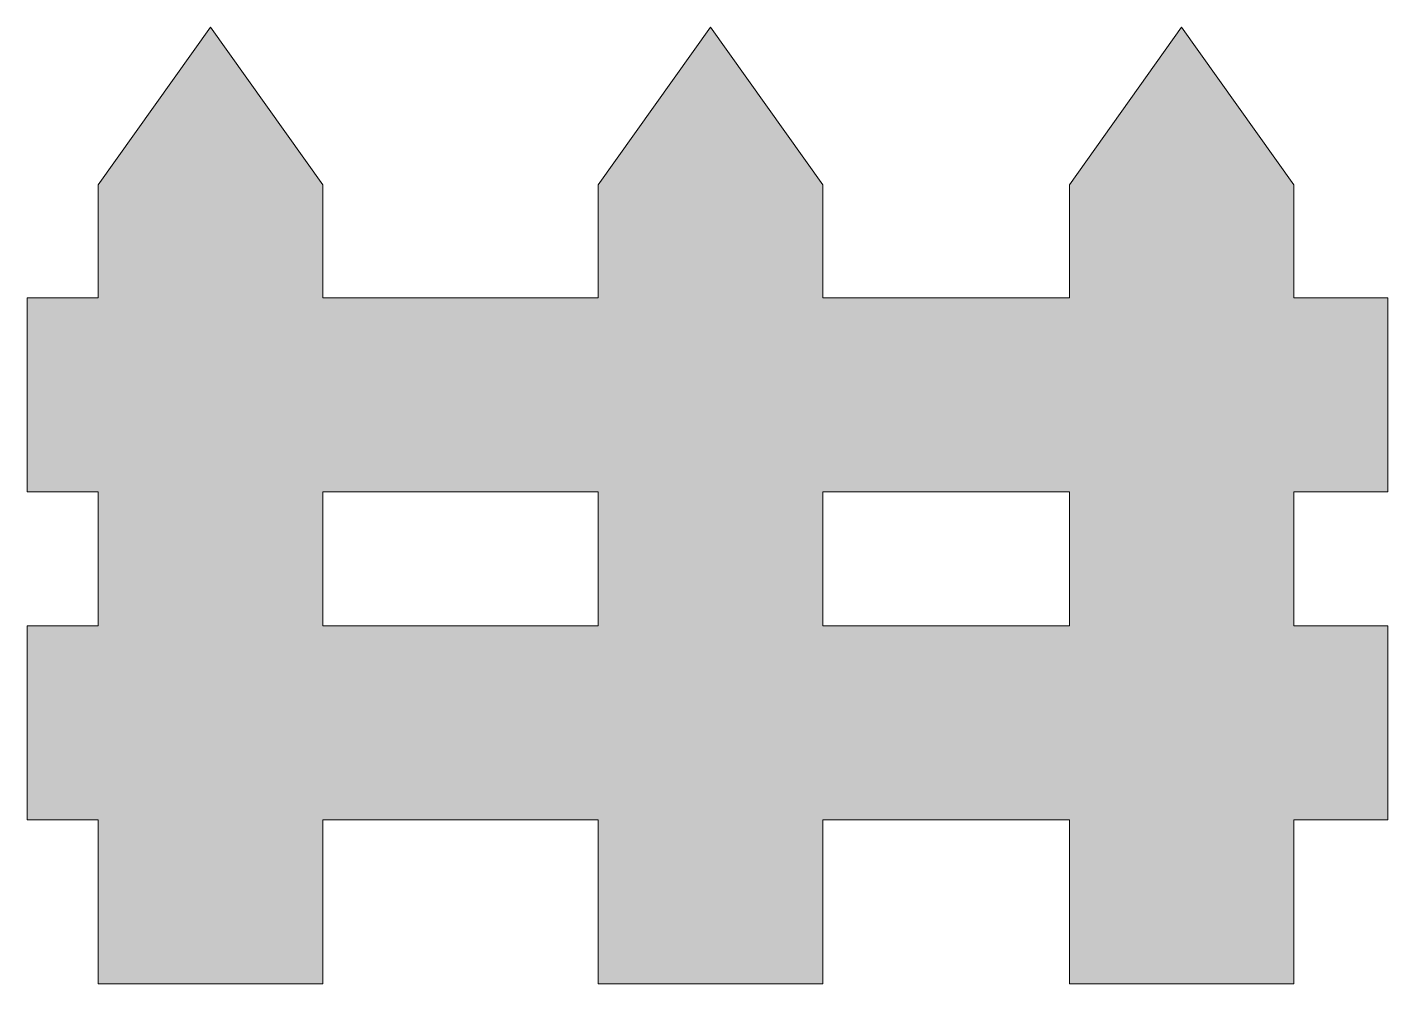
# Model space of a CAD drawing. Header units: inches. Extents: x 0 to 102, y 0 to 71.
import ezdxf

# ---------------------------------------------------------------- set-up
doc = ezdxf.new("R2010")
doc.units = ezdxf.units.IN
doc.header["$MEASUREMENT"] = 0
doc.layers.add('Layer 1', color=7, linetype='Continuous')

msp = doc.modelspace()

# ---------------------------------------------------------------- hatches: boundary and pattern name
at = {"layer": 'Layer 1', "true_color": 0x8bc53f}
h = msp.add_hatch(color=83, dxfattribs=at)
h.dxf.hatch_style = 2
h.paths.add_polyline_path([(101.6, 51.21), (94.58, 51.21), (94.58, 59.64), (86.2, 71.4), (77.82, 59.64), (77.82, 51.21), (59.4, 51.21), (59.4, 59.64), (51.02, 71.4), (42.64, 59.64), (42.64, 51.21), (22.07, 51.21), (22.07, 59.64), (13.69, 71.4), (5.31, 59.64), (5.31, 51.21), (0, 51.21), (0, 36.73), (5.31, 36.73), (5.31, 26.72), (0, 26.72), (0, 12.24), (5.31, 12.24), (5.31, 0), (22.07, 0), (22.07, 12.24), (42.64, 12.24), (42.64, 0), (59.4, 0), (59.4, 12.24), (77.82, 12.24), (77.82, 0), (94.58, 0), (94.58, 12.24), (101.6, 12.24), (101.6, 26.72), (94.58, 26.72), (94.58, 36.73), (101.6, 36.73)])
h.paths.add_polyline_path([(22.07, 36.73), (42.64, 36.73), (42.64, 26.72), (22.07, 26.72)])
h.paths.add_polyline_path([(59.4, 26.72), (59.4, 36.73), (77.82, 36.73), (77.82, 26.72)])

# ---------------------------------------------------------------- linework, layer by layer
at = {"layer": 'Layer 1', "lineweight": 0}
for points in [[(101.6, 51.21), (94.58, 51.21), (94.58, 59.64), (86.2, 71.4), (77.82, 59.64), (77.82, 51.21), (59.4, 51.21), (59.4, 59.64), (51.02, 71.4), (42.64, 59.64), (42.64, 51.21), (22.07, 51.21), (22.07, 59.64), (13.69, 71.4), (5.31, 59.64), (5.31, 51.21), (0, 51.21), (0, 36.73), (5.31, 36.73), (5.31, 26.72), (0, 26.72), (0, 12.24), (5.31, 12.24), (5.31, 0), (22.07, 0), (22.07, 12.24), (42.64, 12.24), (42.64, 0), (59.4, 0), (59.4, 12.24), (77.82, 12.24), (77.82, 0), (94.58, 0), (94.58, 12.24), (101.6, 12.24), (101.6, 26.72), (94.58, 26.72), (94.58, 36.73), (101.6, 36.73), (101.6, 51.21)], [(22.07, 36.73), (42.64, 36.73), (42.64, 26.72), (22.07, 26.72), (22.07, 36.73)], [(59.4, 26.72), (59.4, 36.73), (77.82, 36.73), (77.82, 26.72), (59.4, 26.72)]]:
    msp.add_lwpolyline(points, dxfattribs=at)

doc.saveas('drawing.dxf')
